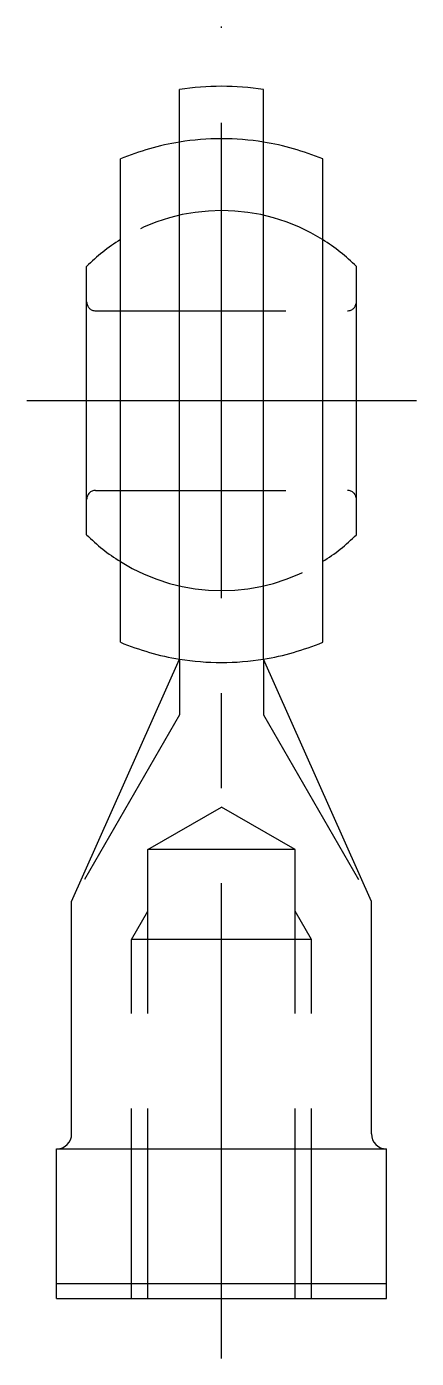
# Model space of a CAD drawing. Extents: x -2 to 80.5, y -8 to 61.
# Drawn here: x 67.47 to 80.47, y 16.52 to 61.01 of the extents above.
import ezdxf

# ---------------------------------------------------------------- set-up
doc = ezdxf.new("R2010")
doc.units = 0
doc.header["$LTSCALE"] = 0.5
doc.linetypes.add('CENTER', pattern=[50.8, 31.75, -6.35, 6.35, -6.35])
doc.linetypes.add('DASHED', pattern=[19.05, 12.7, -6.35])
doc.layers.get('0').update_dxf_attribs({"linetype": 'CONTINUOUS'})
doc.layers.add('CENTER', color=1, linetype='CENTER')

msp = doc.modelspace()

# ---------------------------------------------------------------- linework, layer by layer
at = {"color": 7, "linetype": 'CONTINUOUS'}
for p, q in [((72.567, 39.882), (72.567, 58.909)), ((75.367, 39.882), (75.367, 58.909)), ((70.592, 40.446), (70.592, 56.592)), ((77.342, 40.446), (77.342, 56.592)), ((69.467, 44.039), (69.467, 52.999)), ((78.467, 44.039), (78.467, 52.999)), ((68.967, 31.784), (72.567, 39.882)), ((78.967, 31.784), (75.367, 39.882)), ((68.967, 24.019), (68.967, 31.784)), ((78.967, 24.019), (78.967, 31.784)), ((68.467, 18.519), (68.467, 23.519)), ((68.467, 23.519), (79.467, 23.519)), ((79.467, 18.519), (79.467, 23.519)), ((68.467, 19.019), (79.467, 19.019)), ((68.467, 18.519), (79.467, 18.519))]:
    msp.add_line(p, q, dxfattribs=at)
at = {"color": 3, "linetype": 'DASHED'}
for p, q in [((69.767, 51.519), (78.167, 51.519)), ((69.767, 45.519), (78.167, 45.519)), ((72.567, 39.882), (72.567, 38.019)), ((75.367, 39.882), (75.367, 38.019)), ((72.567, 38.019), (68.967, 31.784)), ((75.367, 38.019), (78.967, 31.784)), ((71.508, 33.519), (73.967, 34.938)), ((76.425, 33.519), (73.967, 34.938)), ((71.508, 18.519), (71.508, 33.519)), ((76.425, 33.519), (71.508, 33.519)), ((76.425, 18.519), (76.425, 33.519)), ((70.967, 30.519), (71.508, 31.457)), ((76.967, 30.519), (76.425, 31.457)), ((70.967, 18.519), (70.967, 30.519)), ((76.967, 30.519), (70.967, 30.519)), ((76.967, 18.519), (76.967, 30.519))]:
    msp.add_line(p, q, dxfattribs=at)
at = {"color": 7, "linetype": 'CONTINUOUS'}
for centre, radius, start, end in [((73.967, 50.019), 9, 81.051, 98.949), ((73.967, 48.519), 8.75, 99.2069, 112.6881), ((73.967, 48.519), 8.75, 67.3119, 80.7931), ((73.967, 48.519), 6.349, 122.1098, 135.1312), ((73.967, 48.519), 6.349, 44.8688, 57.8902), ((73.967, 48.518), 6.349, 224.8688, 237.8902), ((73.967, 48.518), 6.349, 302.1098, 315.1312), ((73.967, 48.519), 8.75, 247.3119, 260.7931), ((73.967, 48.519), 8.75, 279.2069, 292.6881), ((68.467, 24.019), 0.5, 270, 0), ((79.467, 24.019), 0.5, 180, 270)]:
    msp.add_arc(centre, radius, start, end, dxfattribs=at)
at = {"color": 3, "linetype": 'DASHED'}
for centre, radius, start, end in [((73.967, 48.519), 8.75, 80.7931, 99.2069), ((73.967, 48.519), 6.349, 57.8902, 122.1098), ((69.767, 51.819), 0.3, 180, 270), ((78.167, 51.819), 0.3, 270, 0), ((69.767, 45.219), 0.3, 90, 180), ((78.167, 45.219), 0.3, 0, 90), ((73.967, 48.518), 6.349, 237.8902, 302.1098), ((73.967, 48.519), 8.75, 260.7931, 279.2069)]:
    msp.add_arc(centre, radius, start, end, dxfattribs=at)
at = {"layer": 'CENTER', "color": 1, "linetype": 'CENTER'}
for p, q in [((73.967, 16.519), (73.967, 61.013)), ((67.467, 48.519), (80.467, 48.519))]:
    msp.add_line(p, q, dxfattribs=at)

doc.saveas('drawing.dxf')
